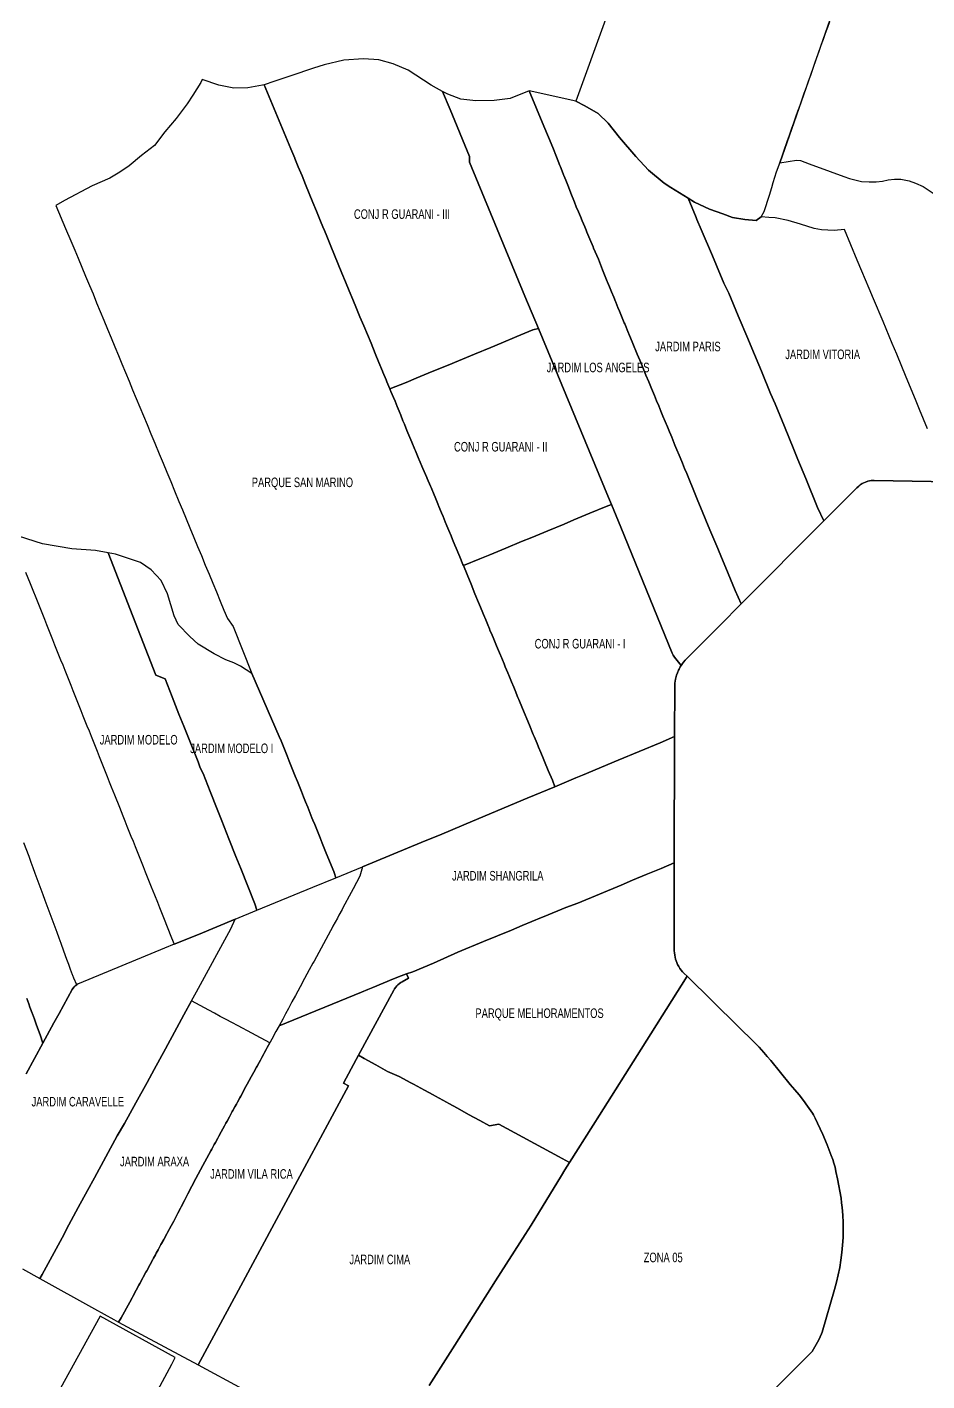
# Model space of a CAD drawing. Header units: millimetres. Extents: x 247112 to 276794, y 7363827 to 7397094.
# Drawn here: x 262929 to 263917, y 7370882 to 7372368 of the extents above; entities that cross this region are included whole.
import ezdxf
from ezdxf.enums import TextEntityAlignment as Align

# ---------------------------------------------------------------- set-up
doc = ezdxf.new("R2010")
doc.units = ezdxf.units.MM
doc.layers.add('BAIRRO', color=3, linetype='Continuous')
doc.styles.add('GEOMAIS', font='', dxfattribs={"width": 0.7, "height": 0.2})
doc.styles.get('GEOMAIS').set_extended_font_data('Arial')

msp = doc.modelspace()

# ---------------------------------------------------------------- linework, layer by layer
at = {"layer": 'BAIRRO'}
for points in [[(263941.06076, 7372750.2612), (263755.60962, 7372219.41499), (263755.60962, 7372219.41499), (263773.91089, 7372222.28399), (263778.14789, 7372221.72374), (263787.89517, 7372218.15684), (263810.94431, 7372209.7223), (263825.87868, 7372204.25725), (263832.21626, 7372201.9381), (263839.45237, 7372200.2135), (263845.38605, 7372198.96198), (263853.52942, 7372198.35531), (263861.4627, 7372198.43483), (263868.19166, 7372199.20234), (263874.47556, 7372200.46227), (263881.37867, 7372201.51595), (263888.38322, 7372201.35044), (263897.46178, 7372199.49428), (263904.71929, 7372197.11089), (263912.83381, 7372193.26287), (263924.00035, 7372186.08437)], [(263564.10546, 7372376.7172), (263531.31252, 7372286.93503), (263541.44922, 7372281.96606), (263555.95862, 7372273.41943), (263566.89036, 7372262.68645), (263579.61093, 7372246.98449), (263597.49923, 7372226.11481), (263611.41236, 7372211.40665), (263628.50562, 7372196.89725), (263635.89775, 7372192.29377), (263655.00274, 7372180.39605), (263661.69836, 7372176.22632), (263678.19535, 7372168.47473), (263693.10226, 7372163.10824), (263703.43773, 7372159.33182), (263717.12829, 7372157.18584), (263729.5386, 7372155.93988), (263735.1545, 7372159.8887), (263738.16866, 7372165.72271), (263744.09859, 7372183.72734), (263746.75861, 7372192.22635), (263748.32996, 7372197.78519), (263752.02037, 7372209.40045), (263754.75639, 7372216.92758), (263763.98775, 7372243.83964), (263766.05925, 7372249.67464), (263768.35342, 7372256.13684), (263770.80481, 7372263.0419), (263773.1607, 7372269.67795), (263775.38077, 7372275.93146), (263777.8008, 7372282.74817), (263780.04885, 7372289.08048), (263782.39076, 7372295.67715), (263784.73266, 7372302.27381), (263787.07457, 7372308.87047), (263789.41647, 7372315.46714), (263791.75837, 7372322.0638), (263794.0841, 7372328.61491), (263796.34375, 7372334.97988), (263798.73529, 7372341.71634), (263801.07719, 7372348.313), (263803.41909, 7372354.90966), (263805.761, 7372361.50633), (263808.1029, 7372368.10299), (263810.34331, 7372374.41377)], [(263917.78943, 7371927.08383), (263908.96395, 7371948.48039), (263904.44786, 7371959.42923), (263894.28126, 7371984.07722), (263883.88552, 7372009.28072), (263879.05171, 7372020.99985), (263868.96222, 7372044.96237), (263858.44381, 7372069.9436), (263853.64038, 7372081.35174), (263845.5893, 7372100.47308), (263840.5338, 7372112.47988), (263826.45133, 7372145.92575), (263815.25916, 7372144.92046), (263801.17301, 7372145.58595), (263793.18716, 7372147.24967), (263778.2137, 7372151.90808), (263764.79303, 7372155.79009), (263750.48506, 7372158.8957), (263743.30516, 7372159.36076), (263735.1545, 7372159.8887), (263729.5386, 7372155.93988), (263717.12829, 7372157.18584), (263703.43773, 7372159.33182), (263693.10226, 7372163.10824), (263678.19535, 7372168.47473), (263661.69836, 7372176.22632), (263655.00274, 7372180.39605), (263663.52606, 7372159.18629), (263664.43909, 7372157.07222), (263669.22618, 7372145.988), (263681.66043, 7372117.19726), (263686.0294, 7372106.67165), (263694.19042, 7372087.01035), (263699.5667, 7372076.15178), (263709.94923, 7372051.26184), (263720.25144, 7372026.56445), (263724.95942, 7372015.81707), (263735.27702, 7371990.70181), (263745.38879, 7371966.08758), (263750.41949, 7371954.81466), (263760.71724, 7371929.69539), (263771.01918, 7371904.56587), (263775.41641, 7371893.50624), (263783.99611, 7371872.57779), (263797.00553, 7371840.8439), (263803.93575, 7371826.20543), (263803.93575, 7371826.20543), (263840.05375, 7371862.48384), (263842.17445, 7371864.4019), (263843.69477, 7371865.55272), (263846.11649, 7371867.07309), (263847.81366, 7371867.94222), (263849.56735, 7371868.69076), (263852.2851, 7371869.57964), (263854.14219, 7371870.01207), (263856.02493, 7371870.3138), (263859.04264, 7371870.521), (263942.45686, 7371869.00953)], [(263942.45686, 7371869.00953), (263859.04264, 7371870.521), (263856.02493, 7371870.3138), (263854.14219, 7371870.01207), (263852.2851, 7371869.57964), (263849.56735, 7371868.69076), (263847.81366, 7371867.94222), (263846.11649, 7371867.07309), (263843.69477, 7371865.55272), (263842.17445, 7371864.4019), (263840.05375, 7371862.48384), (263803.93575, 7371826.20543), (263713.06765, 7371734.93377), (263690.01071, 7371711.77443), (263652.54711, 7371674.14445), (263651.53052, 7371673.07017), (263649.60933, 7371670.82144), (263648.70695, 7371669.64958), (263647.19817, 7371667.48659), (263646.24489, 7371665.96024), (263644.81707, 7371663.37006), (263644.16976, 7371662.04019), (263643.01202, 7371659.31855), (263642.05788, 7371656.57861), (263640.97283, 7371652.3651), (263640.31243, 7371648.06453), (263640.11149, 7371645.17018), (263639.92704, 7371589.22376), (263639.52979, 7371450.62206), (263639.51287, 7371444.71925), (263639.61015, 7371354.14999), (263639.74545, 7371351.77097), (263640.03618, 7371349.4059), (263640.4811, 7371347.06494), (263641.07832, 7371344.75813), (263642.30234, 7371341.26432), (263643.31302, 7371339.01209), (263644.4741, 7371336.83358), (263645.78024, 7371334.73883), (263647.22543, 7371332.73747), (263648.803, 7371330.83871), (263650.5057, 7371329.05131), (263653.5867, 7371326.02932), (263709.63132, 7371271.05809), (263727.45062, 7371253.57412), (263732.73462, 7371248.1027), (263737.87159, 7371242.49301), (263741.77391, 7371238.02415), (263745.58291, 7371233.4755), (263767.00204, 7371207.27949), (263772.00086, 7371201.58058), (263776.83105, 7371195.73806), (263781.48849, 7371189.75692), (263785.96921, 7371183.64227), (263791.36788, 7371175.69801), (263792.41404, 7371173.96402), (263794.34549, 7371170.40447), (263796.94183, 7371164.90794), (263802.8215, 7371152.29508), (263807.60419, 7371140.87885), (263812.06721, 7371129.33389), (263813.57697, 7371125.03756), (263814.93952, 7371120.6923), (263816.15328, 7371116.30315), (263817.21684, 7371111.8752), (263818.82675, 7371103.67722), (263822.76284, 7371082.60082), (263823.45174, 7371077.34692), (263824.02405, 7371072.07904), (263824.68298, 7371063.84588), (263825.05716, 7371055.59486), (263825.14614, 7371047.33585), (263824.94983, 7371039.07869), (263824.46844, 7371030.83323), (263823.70257, 7371022.60933), (263822.65312, 7371014.41678), (263821.32133, 7371006.26536), (263819.70882, 7370998.1648), (263817.81749, 7370990.12477), (263815.6496, 7370982.15486), (263802.00001, 7370935.352), (263801.37583, 7370933.58551), (263799.95435, 7370930.11911), (263798.30729, 7370926.75404), (263791.07123, 7370914.08888), (263782.99847, 7370905.88826), (263717.56452, 7370840.64929)], [(262927.17796, 7371769.76536), (262932.11286, 7371757.40258), (262941.14822, 7371734.7674), (262943.3726, 7371729.19494), (262945.59698, 7371723.62247), (262947.82136, 7371718.05001), (262950.04574, 7371712.47754), (262952.27012, 7371706.90507), (262954.4945, 7371701.33261), (262956.71888, 7371695.76014), (262958.94326, 7371690.18768), (262961.16764, 7371684.61521), (262963.39202, 7371679.04274), (262965.6164, 7371673.47028), (262967.84078, 7371667.89781), (262970.06516, 7371662.32535), (262972.28954, 7371656.75288), (262974.51392, 7371651.18042), (262976.73831, 7371645.60795), (262978.96269, 7371640.03548), (262981.18707, 7371634.46302), (262983.41145, 7371628.89055), (262985.63583, 7371623.31809), (262987.86021, 7371617.74562), (262990.08459, 7371612.17316), (262992.30897, 7371606.60069), (262994.53335, 7371601.02822), (262996.75773, 7371595.45576), (262998.98211, 7371589.88329), (263001.20649, 7371584.31083), (263003.43087, 7371578.73836), (263005.65525, 7371573.1659), (263007.87963, 7371567.59343), (263010.10401, 7371562.02096), (263012.32839, 7371556.4485), (263014.55277, 7371550.87603), (263016.77716, 7371545.30357), (263019.00154, 7371539.7311), (263021.22592, 7371534.15864), (263024.78492, 7371525.2427), (263030.21523, 7371511.63881), (263033.98368, 7371502.1982), (263036.20805, 7371496.62574), (263038.43243, 7371491.05329), (263040.6568, 7371485.48084), (263042.88118, 7371479.90839), (263045.10555, 7371474.33594), (263047.32992, 7371468.76349), (263049.5543, 7371463.19104), (263051.77867, 7371457.61859), (263054.00305, 7371452.04613), (263056.22742, 7371446.47368), (263058.4518, 7371440.90123), (263060.67617, 7371435.32878), (263062.90055, 7371429.75633), (263065.12492, 7371424.18388), (263068.53563, 7371415.63945), (263071.87219, 7371407.28078), (263074.09657, 7371401.70833), (263076.32094, 7371396.13588), (263078.54532, 7371390.56342), (263087.39906, 7371368.38325), (263090.37472, 7371361.17673), (263116.93391, 7371372.12264), (263116.93391, 7371372.12264), (263157.31468, 7371388.74826), (263181.00065, 7371398.50028), (263178.94241, 7371405.72251), (263171.27745, 7371424.93225), (263163.47117, 7371444.49616), (263158.20499, 7371457.72157), (263150.51273, 7371476.99974), (263142.6829, 7371496.62265), (263137.58595, 7371509.68158), (263129.89684, 7371529.13728), (263122.18717, 7371548.64503), (263118.73361, 7371555.13052), (263116.48857, 7371561.57227), (263108.95041, 7371580.64608), (263101.05159, 7371600.63249), (263095.54733, 7371614.01583), (263088.00489, 7371633.10029), (263080.26736, 7371652.67837), (263070.15357, 7371656.65346), (263044.91157, 7371721.4083), (263017.75128, 7371791.0842), (263003.71831, 7371793.53031), (262977.8693, 7371795.34782), (262945.75997, 7371801.00229), (262910.21727, 7371812.2263)], [(262928.51523, 7371301.55799), (262929.51845, 7371298.84103), (262930.59354, 7371295.92944), (262931.94315, 7371292.27438), (262932.67186, 7371290.30089), (262934.36785, 7371285.70773), (262934.75017, 7371284.67233), (262936.79255, 7371279.14109), (262939.21725, 7371272.57444), (262943.2203, 7371261.73327), (262946.03613, 7371252.62844), (262958.27837, 7371275.05328), (262963.91917, 7371285.38588), (262978.15557, 7371311.48924), (262979.06547, 7371312.84002), (262980.48084, 7371314.48601), (262981.68006, 7371315.588), (262983.43957, 7371316.85948), (262980.10347, 7371323.85254), (262979.02082, 7371326.79134), (262978.6576, 7371327.77729), (262976.58324, 7371333.40806), (262974.50888, 7371339.03884), (262972.43452, 7371344.66961), (262969.11589, 7371353.67789), (262966.01909, 7371362.08403), (262963.8067, 7371368.08949), (262961.62886, 7371374.00116), (262959.45102, 7371379.91282), (262957.27318, 7371385.82448), (262955.09534, 7371391.73614), (262952.9175, 7371397.6478), (262950.73966, 7371403.55946), (262948.56182, 7371409.47112), (262946.38399, 7371415.38278), (262939.81594, 7371433.2115), (262937.6381, 7371439.12316), (262935.46026, 7371445.03482), (262933.28242, 7371450.94648), (262930.86261, 7371457.51496), (262925.30386, 7371472.60397)], [(262923.60547, 7371004.86336), (262942.80542, 7370994.21719), (262945.38382, 7370998.5393), (262956.24083, 7371018.58834), (262967.19295, 7371038.81301), (262974.53599, 7371053.31882), (262984.76375, 7371072.05102), (262995.082, 7371090.94896), (263002.85799, 7371104.8327), (263015.2432, 7371127.69286), (263027.75717, 7371150.79066), (263035.9141, 7371164.50997), (263048.21471, 7371187.00594), (263060.48827, 7371209.45246), (263068.29474, 7371223.7841), (263080.75962, 7371246.58048), (263093.18982, 7371269.31343), (263100.92433, 7371283.71423), (263109.26949, 7371298.95324), (263114.80824, 7371309.06747), (263152.6115, 7371378.09951), (263157.31468, 7371388.74826), (263116.93391, 7371372.12264), (263090.37472, 7371361.17673), (263079.71844, 7371356.78492), (262985.85194, 7371318.09945), (262984.86229, 7371317.65219), (262983.43957, 7371316.85948), (262981.68006, 7371315.588), (262980.48084, 7371314.48601), (262979.06547, 7371312.84002), (262978.15557, 7371311.48924), (262963.91917, 7371285.38588), (262958.27837, 7371275.05328), (262946.03613, 7371252.62844), (262946.03613, 7371252.62844), (262946.03613, 7371252.62844), (262927.66358, 7371218.97436)], [(263717.56452, 7370840.64929), (263782.99847, 7370905.88826), (263791.07123, 7370914.08888), (263798.30729, 7370926.75404), (263799.95435, 7370930.11911), (263801.37583, 7370933.58551), (263802.00001, 7370935.352), (263815.6496, 7370982.15486), (263817.81749, 7370990.12477), (263819.70882, 7370998.1648), (263821.32133, 7371006.26536), (263822.65312, 7371014.41678), (263823.70257, 7371022.60933), (263824.46844, 7371030.83323), (263824.94983, 7371039.07869), (263825.14614, 7371047.33585), (263825.05716, 7371055.59486), (263824.68298, 7371063.84588), (263824.02405, 7371072.07904), (263823.45174, 7371077.34692), (263822.76284, 7371082.60082), (263818.82675, 7371103.67722), (263817.21684, 7371111.8752), (263816.15328, 7371116.30315), (263814.93952, 7371120.6923), (263813.57697, 7371125.03756), (263812.06721, 7371129.33389), (263807.60419, 7371140.87885), (263802.8215, 7371152.29508), (263796.94183, 7371164.90794), (263794.34549, 7371170.40447), (263792.41404, 7371173.96402), (263791.36788, 7371175.69801), (263785.96921, 7371183.64227), (263781.48849, 7371189.75692), (263776.83105, 7371195.73806), (263772.00086, 7371201.58058), (263767.00204, 7371207.27949), (263745.58291, 7371233.4755), (263741.77391, 7371238.02415), (263737.87159, 7371242.49301), (263732.73462, 7371248.1027), (263727.45062, 7371253.57412), (263709.63132, 7371271.05809), (263653.5867, 7371326.02932), (263603.17051, 7371246.096), (263557.46373, 7371173.62931), (263550.60585, 7371162.75635), (263524.56907, 7371121.47585), (263524.56907, 7371121.47585), (263519.50939, 7371113.45388), (263515.85371, 7371107.50258), (263482.25681, 7371052.80826), (263475.80286, 7371042.41711), (263443.25952, 7370991.6613), (263398.69503, 7370921.00754), (263370.36634, 7370876.89094)], [(262927.66358, 7371218.97436), (262946.03613, 7371252.62844), (262946.03613, 7371252.62844), (262943.2203, 7371261.73327), (262939.21725, 7371272.57444), (262936.79255, 7371279.14109), (262934.75017, 7371284.67233), (262934.36785, 7371285.70773), (262932.67186, 7371290.30089), (262931.94315, 7371292.27438), (262930.59354, 7371295.92944), (262929.51845, 7371298.84103), (262928.51523, 7371301.55799)], [(263370.36634, 7370876.89094), (263398.69503, 7370921.00754), (263443.25952, 7370991.6613), (263443.25952, 7370991.6613), (263475.80286, 7371042.41711), (263482.25681, 7371052.80826), (263515.85371, 7371107.50258), (263519.50939, 7371113.45388), (263524.56907, 7371121.47585), (263512.51139, 7371128.03641), (263446.93089, 7371163.7186), (263436.69118, 7371161.99865), (263425.87951, 7371167.8868), (263413.75935, 7371174.48756), (263401.63919, 7371181.08832), (263392.02676, 7371186.32335), (263389.51902, 7371187.68909), (263377.39886, 7371194.28985), (263374.64719, 7371195.78844), (263365.2787, 7371200.89062), (263361.30982, 7371203.05211), (263353.06692, 7371207.54127), (263350.13326, 7371209.13898), (263337.25802, 7371216.15096), (263324.76476, 7371221.48794), (263311.76169, 7371228.76933), (263298.92632, 7371235.95681), (263292.92049, 7371239.31992), (263290.32865, 7371234.53059), (263276.43641, 7371208.85976), (263281.79085, 7371205.96925), (263205.32576, 7371063.91069), (263160.99015, 7370981.543), (263116.7127, 7370899.28334), (263165.33925, 7370873.10574)]]:
    msp.add_lwpolyline(points, dxfattribs=at)
for points in [[(263490.39638, 7372037.43257), (263475.63051, 7372072.96735), (263414.66696, 7372219.85136), (263414.84677, 7372226.19837), (263393.49424, 7372277.9849), (263385.18729, 7372297.74652), (263378.52033, 7372301.44233), (263372.61685, 7372304.71492), (263347.17571, 7372321.21191), (263330.67872, 7372328.16847), (263315.17552, 7372332.3424), (263298.28102, 7372333.53496), (263276.6163, 7372331.94489), (263254.95158, 7372326.97591), (263243.2248, 7372323.19949), (263218.37994, 7372314.65286), (263199.89536, 7372308.69009), (263189.14382, 7372305.08275), (263218.48412, 7372234.77777), (263222.74217, 7372224.40993), (263222.91241, 7372223.99542), (263226.64834, 7372214.89888), (263230.73596, 7372204.94601), (263234.69435, 7372195.30782), (263238.68332, 7372185.59516), (263242.72507, 7372175.75399), (263246.67958, 7372166.12525), (263250.39958, 7372157.06748), (263254.44271, 7372147.22297), (263254.67566, 7372146.65576), (263258.61154, 7372137.07237), (263262.43632, 7372127.75949), (263266.44639, 7372117.99546), (263270.5943, 7372107.8958), (263274.53856, 7372098.29202), (263278.53031, 7372088.57257), (263282.63173, 7372078.58611), (263286.49592, 7372069.17729), (263290.47597, 7372059.48635), (263294.30544, 7372050.16204), (263298.46506, 7372040.41714), (263302.53578, 7372030.70073), (263306.50926, 7372021.2164), (263311.18718, 7372010.05063), (263315.20802, 7372000.00955), (263319.16443, 7371990.51298), (263319.63631, 7371989.38031), (263323.1989, 7371980.82904), (263324.06251, 7371978.75611), (263327.19987, 7371971.2255), (263345.14344, 7371978.2285), (263356.04896, 7371982.66625), (263373.79275, 7371989.98629), (263391.39106, 7371997.24632), (263402.73044, 7372001.89283), (263420.08229, 7372009.11221), (263437.97083, 7372016.55489), (263449.36818, 7372021.20342), (263466.74926, 7372028.54159), (263484.22105, 7372035.91805), (263490.39638, 7372037.43257)], [(262960.38161, 7372172.29352), (262970.94348, 7372147.03556), (262976.90463, 7372133.79952), (262981.18236, 7372123.47435), (262984.78264, 7372114.78436), (262988.98199, 7372104.64839), (262992.98052, 7372094.99711), (262997.32452, 7372084.512), (263001.14774, 7372075.28387), (263005.12815, 7372065.67636), (263009.0767, 7372056.14573), (263012.98918, 7372046.70216), (263017.10456, 7372036.76888), (263021.10109, 7372027.12244), (263025.14121, 7372017.37079), (263029.07618, 7372007.87295), (263032.91491, 7371998.60739), (263036.8358, 7371989.14352), (263040.86713, 7371979.41311), (263044.68345, 7371970.20164), (263048.70428, 7371960.49655), (263052.63624, 7371951.00596), (263056.54144, 7371941.57999), (263060.52597, 7371931.96251), (263064.74857, 7371921.77041), (263068.95878, 7371911.60823), (263073.84178, 7371899.82212), (263078.05199, 7371889.65993), (263082.16886, 7371879.72301), (263086.46916, 7371869.34338), (263090.63256, 7371859.29418), (263095.48354, 7371847.58536), (263099.31119, 7371838.34653), (263103.4501, 7371828.35644), (263107.51436, 7371818.54654), (263111.8591, 7371808.05962), (263116.05071, 7371797.94233), (263120.18416, 7371787.9654), (263124.47545, 7371777.60752), (263128.67295, 7371767.476), (263132.70097, 7371757.75355), (263136.69462, 7371748.11408), (263140.87003, 7371738.03588), (263144.98003, 7371728.11557), (263148.82511, 7371718.83468), (263155.02576, 7371710.01795), (263175.67582, 7371658.4172), (263205.65031, 7371589.48309), (263207.69023, 7371584.66252), (263209.93087, 7371579.09655), (263212.17151, 7371573.53058), (263214.41215, 7371567.96462), (263216.65279, 7371562.39865), (263218.89343, 7371556.83268), (263221.13407, 7371551.26672), (263223.37471, 7371545.70075), (263225.61535, 7371540.13479), (263227.85599, 7371534.56882), (263230.09663, 7371529.00285), (263232.41195, 7371523.25136), (263234.72728, 7371517.49986), (263237.04261, 7371511.74836), (263239.35793, 7371505.99686), (263241.67325, 7371500.24539), (263243.76366, 7371495.05262), (263243.91389, 7371494.67943), (263246.15453, 7371489.11346), (263248.39517, 7371483.5475), (263250.63581, 7371477.98153), (263252.87643, 7371472.4156), (263255.11706, 7371466.84966), (263257.35769, 7371461.28373), (263265.51012, 7371441.03227), (263265.87117, 7371440.13539), (263267.92153, 7371434.27479), (263297.28577, 7371446.35005), (263361.70398, 7371472.84031), (263384.25744, 7371482.27465), (263418.04792, 7371496.40954), (263478.1546, 7371521.55275), (263508.42793, 7371534.21639), (263505.77039, 7371541.26843), (263501.2557, 7371552.09794), (263497.09974, 7371562.06695), (263495.58938, 7371565.6899), (263493.07178, 7371571.72893), (263490.58712, 7371577.68896), (263488.98123, 7371581.54105), (263485.65286, 7371589.5249), (263484.77776, 7371591.62403), (263480.54308, 7371601.78188), (263472.88483, 7371620.16981), (263468.84936, 7371629.894), (263467.86515, 7371632.26562), (263464.73993, 7371639.79641), (263463.22985, 7371643.4352), (263460.74169, 7371649.43087), (263458.50913, 7371654.81061), (263456.67503, 7371659.23022), (263453.86702, 7371665.9966), (263452.6027, 7371669.04321), (263448.94988, 7371677.84532), (263448.55271, 7371678.80237), (263444.32922, 7371688.97962), (263440.53759, 7371698.11624), (263439.53537, 7371700.53126), (263437.18642, 7371706.19148), (263436.5524, 7371707.71926), (263434.83648, 7371711.85407), (263432.51756, 7371717.44192), (263430.12837, 7371723.19908), (263428.58571, 7371726.91641), (263425.60543, 7371734.09791), (263424.61092, 7371736.49437), (263420.65256, 7371746.03273), (263416.40306, 7371756.57033), (263411.99596, 7371767.33467), (263408.0446, 7371776.98588), (263407.5118, 7371778.28725), (263404.05528, 7371786.72981), (263403.07229, 7371789.13076), (263400.15436, 7371796.07327), (263398.69067, 7371799.55578), (263396.14308, 7371805.61715), (263394.42757, 7371809.69881), (263391.91875, 7371815.66793), (263389.82548, 7371820.64838), (263388.01699, 7371825.09885), (263385.66964, 7371830.87541), (263384.02347, 7371834.92646), (263381.16662, 7371841.95683), (263379.95779, 7371844.93163), (263377.03804, 7371852.11678), (263375.9884, 7371854.56405), (263372.51975, 7371862.65128), (263371.83305, 7371864.25233), (263368.18252, 7371872.76362), (263367.75164, 7371873.76821), (263363.58452, 7371883.48393), (263359.55026, 7371893.03265), (263359.19227, 7371893.87998), (263355.35276, 7371902.96773), (263354.68286, 7371904.55333), (263351.26686, 7371912.63867), (263350.27235, 7371914.99258), (263347.11778, 7371922.71973), (263345.96157, 7371925.55186), (263343.22973, 7371932.24352), (263341.63218, 7371936.15674), (263339.19213, 7371942.13366), (263337.35953, 7371946.62261), (263335.23937, 7371951.81596), (263332.95628, 7371957.4084), (263331.26716, 7371961.4628), (263328.40815, 7371968.32527), (263327.19987, 7371971.2255), (263324.06251, 7371978.75611), (263323.1989, 7371980.82904), (263319.63631, 7371989.38031), (263319.16443, 7371990.51298), (263315.20802, 7372000.00955), (263311.18718, 7372010.05063), (263306.50926, 7372021.2164), (263302.53578, 7372030.70073), (263298.46506, 7372040.41714), (263294.30544, 7372050.16204), (263290.47597, 7372059.48635), (263286.49592, 7372069.17729), (263282.63173, 7372078.58611), (263278.53031, 7372088.57257), (263274.53856, 7372098.29202), (263270.5943, 7372107.8958), (263266.44639, 7372117.99546), (263262.43632, 7372127.75949), (263258.61154, 7372137.07237), (263254.67566, 7372146.65576), (263254.44271, 7372147.22297), (263250.39958, 7372157.06748), (263246.67958, 7372166.12525), (263242.72507, 7372175.75399), (263238.68332, 7372185.59516), (263234.69435, 7372195.30782), (263230.73596, 7372204.94601), (263226.64834, 7372214.89888), (263222.91241, 7372223.99542), (263222.74217, 7372224.40993), (263218.48412, 7372234.77777), (263189.14382, 7372305.08275), (263187.2381, 7372304.44335), (263171.18712, 7372301.6425), (263155.68392, 7372301.44374), (263139.18693, 7372304.42513), (263120.90111, 7372310.78541), (263119.5098, 7372307.60527), (263110.76441, 7372293.49339), (263104.40413, 7372283.95296), (263092.65293, 7372267.90114), (263080.06728, 7372253.2028), (263068.7452, 7372238.25799), (263054.26679, 7372227.38233), (263040.94994, 7372215.85432), (263030.61448, 7372208.89776), (263019.68274, 7372202.33871), (263000.40313, 7372194.1896), (262969.99301, 7372177.89137), (262960.38161, 7372172.29352)], [(263385.18729, 7372297.74652), (263393.49424, 7372277.9849), (263414.84677, 7372226.19837), (263414.66696, 7372219.85136), (263475.63051, 7372072.96735), (263490.39638, 7372037.43257), (263567.47429, 7371851.94077), (263570.59404, 7371844.29493), (263580.82697, 7371819.21617), (263637.24499, 7371680.97597), (263638.36692, 7371678.75805), (263639.70868, 7371676.66577), (263647.19817, 7371667.48659), (263648.70695, 7371669.64958), (263649.60933, 7371670.82144), (263651.53052, 7371673.07017), (263652.54711, 7371674.14445), (263690.01071, 7371711.77443), (263713.06765, 7371734.93377), (263706.43799, 7371749.82698), (263696.07682, 7371774.66686), (263691.45718, 7371785.742), (263687.261, 7371795.80193), (263682.94933, 7371806.13873), (263678.63766, 7371816.47554), (263674.32599, 7371826.81234), (263670.12309, 7371836.88838), (263665.50344, 7371847.96353), (263661.11031, 7371859.23691), (263655.53679, 7371872.68905), (263653.26945, 7371878.16147), (263650.92507, 7371883.81982), (263648.53053, 7371889.59924), (263646.06445, 7371895.55131), (263641.43694, 7371906.72019), (263640.38384, 7371909.26192), (263636.77731, 7371917.96659), (263635.70562, 7371920.5532), (263634.3595, 7371923.80217), (263632.01677, 7371929.45655), (263627.14228, 7371941.22152), (263624.89241, 7371946.65177), (263622.46769, 7371952.50401), (263620.16657, 7371958.05795), (263617.77597, 7371963.82785), (263614.63588, 7371971.40672), (263611.50623, 7371978.96038), (263608.52685, 7371986.15137), (263603.57464, 7371998.10394), (263603.09693, 7371999.25693), (263598.92581, 7372009.32426), (263594.18271, 7372020.77211), (263589.78654, 7372031.38263), (263589.45154, 7372032.19119), (263585.1442, 7372042.5873), (263584.70688, 7372043.6428), (263580.10491, 7372054.75003), (263579.42767, 7372056.38462), (263577.71437, 7372060.51981), (263575.39171, 7372066.12573), (263575.03993, 7372066.97478), (263573.04583, 7372071.7877), (263570.62701, 7372077.62573), (263568.34728, 7372083.12804), (263566.15066, 7372088.42975), (263565.95673, 7372088.89783), (263560.58707, 7372101.85793), (263556.2878, 7372113.32705), (263551.04837, 7372125.73002), (263550.47167, 7372127.09522), (263546.90989, 7372135.52678), (263545.86418, 7372138.00223), (263543.64457, 7372143.25658), (263542.69711, 7372145.49943), (263541.27018, 7372148.87731), (263538.46781, 7372155.5884), (263536.53247, 7372160.22635), (263534.28711, 7372165.60725), (263531.98613, 7372171.12142), (263529.86732, 7372176.19904), (263525.96989, 7372186.07968), (263523.27776, 7372192.95304), (263521.91113, 7372196.4422), (263520.38074, 7372200.34949), (263518.3528, 7372205.52706), (263518.08542, 7372206.18661), (263517.65926, 7372207.23779), (263514.5399, 7372214.93223), (263513.96778, 7372216.34346), (263510.06518, 7372225.96986), (263506.05512, 7372235.98655), (263501.51233, 7372247.33393), (263496.23631, 7372259.66092), (263480.33065, 7372298.23711), (263459.47449, 7372290.00676), (263441.78494, 7372287.82041), (263421.51154, 7372287.22413), (263405.21331, 7372289.21172), (263390.90267, 7372294.57821), (263385.18729, 7372297.74652)], [(263713.06765, 7371734.93377), (263803.93575, 7371826.20543), (263797.00553, 7371840.8439), (263783.99611, 7371872.57779), (263775.41641, 7371893.50624), (263771.01918, 7371904.56587), (263760.71724, 7371929.69539), (263750.41949, 7371954.81466), (263745.38879, 7371966.08758), (263735.27702, 7371990.70181), (263724.95942, 7372015.81707), (263720.25144, 7372026.56445), (263709.94923, 7372051.26184), (263699.5667, 7372076.15178), (263694.19042, 7372087.01035), (263686.0294, 7372106.67165), (263681.66043, 7372117.19726), (263669.22618, 7372145.988), (263664.43909, 7372157.07222), (263663.52606, 7372159.18629), (263655.00274, 7372180.39605), (263635.89775, 7372192.29377), (263628.50562, 7372196.89725), (263611.41236, 7372211.40665), (263597.49923, 7372226.11481), (263579.61093, 7372246.98449), (263566.89036, 7372262.68645), (263555.95862, 7372273.41943), (263541.44922, 7372281.96606), (263531.31252, 7372286.93503), (263480.33065, 7372298.23711), (263496.23631, 7372259.66092), (263501.51233, 7372247.33393), (263506.05512, 7372235.98655), (263510.06518, 7372225.96986), (263513.96778, 7372216.34346), (263514.5399, 7372214.93223), (263517.65926, 7372207.23779), (263518.08542, 7372206.18661), (263518.3528, 7372205.52706), (263520.38074, 7372200.34949), (263521.91113, 7372196.4422), (263523.27776, 7372192.95304), (263525.96989, 7372186.07968), (263529.86732, 7372176.19904), (263531.98613, 7372171.12142), (263534.28711, 7372165.60725), (263536.53247, 7372160.22635), (263538.46781, 7372155.5884), (263541.27018, 7372148.87731), (263542.69711, 7372145.49943), (263543.64457, 7372143.25658), (263545.86418, 7372138.00223), (263546.90989, 7372135.52678), (263550.47167, 7372127.09522), (263551.04837, 7372125.73002), (263556.2878, 7372113.32705), (263560.58707, 7372101.85793), (263565.95673, 7372088.89783), (263566.15066, 7372088.42975), (263568.34728, 7372083.12804), (263570.62701, 7372077.62573), (263573.04583, 7372071.7877), (263575.03993, 7372066.97478), (263575.39171, 7372066.12573), (263577.71437, 7372060.51981), (263579.42767, 7372056.38462), (263580.10491, 7372054.75003), (263584.70688, 7372043.6428), (263585.1442, 7372042.5873), (263589.45154, 7372032.19119), (263589.78654, 7372031.38263), (263594.18271, 7372020.77211), (263598.92581, 7372009.32426), (263603.09693, 7371999.25693), (263603.57464, 7371998.10394), (263608.52685, 7371986.15137), (263611.50623, 7371978.96038), (263614.63588, 7371971.40672), (263617.77597, 7371963.82785), (263620.16657, 7371958.05795), (263622.46769, 7371952.50401), (263624.89241, 7371946.65177), (263627.14228, 7371941.22152), (263632.01677, 7371929.45655), (263634.3595, 7371923.80217), (263635.70562, 7371920.5532), (263636.77731, 7371917.96659), (263640.38384, 7371909.26192), (263641.43694, 7371906.72019), (263646.06445, 7371895.55131), (263648.53053, 7371889.59924), (263650.92507, 7371883.81982), (263653.26945, 7371878.16147), (263655.53679, 7371872.68905), (263661.11031, 7371859.23691), (263665.50344, 7371847.96353), (263670.12309, 7371836.88838), (263674.32599, 7371826.81234), (263678.63766, 7371816.47554), (263682.94933, 7371806.13873), (263687.261, 7371795.80193), (263691.45718, 7371785.742), (263696.07682, 7371774.66686), (263706.43799, 7371749.82698), (263713.06765, 7371734.93377)], [(263408.0446, 7371776.98588), (263426.00009, 7371784.34041), (263437.0659, 7371788.88018), (263454.43405, 7371796.10167), (263471.86739, 7371803.35027), (263483.268, 7371807.99135), (263500.80608, 7371815.26151), (263518.50332, 7371822.59765), (263529.15383, 7371827.20518), (263546.90576, 7371834.55232), (263564.66213, 7371841.9013), (263570.59404, 7371844.29493), (263567.47429, 7371851.94077), (263490.39638, 7372037.43257), (263484.22105, 7372035.91805), (263466.74926, 7372028.54159), (263449.36818, 7372021.20342), (263437.97083, 7372016.55489), (263420.08229, 7372009.11221), (263402.73044, 7372001.89283), (263391.39106, 7371997.24632), (263373.79275, 7371989.98629), (263356.04896, 7371982.66625), (263345.14344, 7371978.2285), (263327.19987, 7371971.2255), (263328.40815, 7371968.32527), (263331.26716, 7371961.4628), (263332.95628, 7371957.4084), (263335.23937, 7371951.81596), (263337.35953, 7371946.62261), (263339.19213, 7371942.13366), (263341.63218, 7371936.15674), (263343.22973, 7371932.24352), (263345.96157, 7371925.55186), (263347.11778, 7371922.71973), (263350.27235, 7371914.99258), (263351.26686, 7371912.63867), (263354.68286, 7371904.55333), (263355.35276, 7371902.96773), (263359.19227, 7371893.87998), (263359.55026, 7371893.03265), (263363.58452, 7371883.48393), (263367.75164, 7371873.76821), (263368.18252, 7371872.76362), (263371.83305, 7371864.25233), (263372.51975, 7371862.65128), (263375.9884, 7371854.56405), (263377.03804, 7371852.11678), (263379.95779, 7371844.93163), (263381.16662, 7371841.95683), (263384.02347, 7371834.92646), (263385.66964, 7371830.87541), (263388.01699, 7371825.09885), (263389.82548, 7371820.64838), (263391.91875, 7371815.66793), (263394.42757, 7371809.69881), (263396.14308, 7371805.61715), (263398.69067, 7371799.55578), (263400.15436, 7371796.07327), (263403.07229, 7371789.13076), (263404.05528, 7371786.72981), (263407.5118, 7371778.28725), (263408.0446, 7371776.98588)], [(263639.92704, 7371589.22376), (263640.11149, 7371645.17018), (263640.31243, 7371648.06453), (263640.97283, 7371652.3651), (263642.05788, 7371656.57861), (263643.01202, 7371659.31855), (263644.16976, 7371662.04019), (263644.81707, 7371663.37006), (263646.24489, 7371665.96024), (263647.19817, 7371667.48659), (263639.70868, 7371676.66577), (263638.36692, 7371678.75805), (263637.24499, 7371680.97597), (263580.82697, 7371819.21617), (263570.59404, 7371844.29493), (263564.66213, 7371841.9013), (263546.90576, 7371834.55232), (263529.15383, 7371827.20518), (263518.50332, 7371822.59765), (263500.80608, 7371815.26151), (263483.268, 7371807.99135), (263471.86739, 7371803.35027), (263454.43405, 7371796.10167), (263437.0659, 7371788.88018), (263426.00009, 7371784.34041), (263408.0446, 7371776.98588), (263411.99596, 7371767.33467), (263416.40306, 7371756.57033), (263420.65256, 7371746.03273), (263424.61092, 7371736.49437), (263425.60543, 7371734.09791), (263428.58571, 7371726.91641), (263430.12837, 7371723.19908), (263432.51756, 7371717.44192), (263434.83648, 7371711.85407), (263436.5524, 7371707.71926), (263437.18642, 7371706.19148), (263439.53537, 7371700.53126), (263440.53759, 7371698.11624), (263444.32922, 7371688.97962), (263448.55271, 7371678.80237), (263448.94988, 7371677.84532), (263452.6027, 7371669.04321), (263453.86702, 7371665.9966), (263456.67503, 7371659.23022), (263458.50913, 7371654.81061), (263460.74169, 7371649.43087), (263463.22985, 7371643.4352), (263464.73993, 7371639.79641), (263467.86515, 7371632.26562), (263468.84936, 7371629.894), (263472.88483, 7371620.16981), (263480.54308, 7371601.78188), (263484.77776, 7371591.62403), (263485.65286, 7371589.5249), (263488.98123, 7371581.54105), (263490.58712, 7371577.68896), (263493.07178, 7371571.72893), (263495.58938, 7371565.6899), (263497.09974, 7371562.06695), (263501.2557, 7371552.09794), (263505.77039, 7371541.26843), (263508.42793, 7371534.21639), (263531.56861, 7371543.89636), (263538.61722, 7371546.84486), (263578.0121, 7371563.32413), (263623.96064, 7371582.54486), (263639.92704, 7371589.22376)], [(263163.27541, 7371666.64798), (263155.9246, 7371670.18203), (263147.16017, 7371673.71608), (263134.29624, 7371680.07736), (263116.76738, 7371690.67949), (263107.4375, 7371699.30256), (263094.57357, 7371712.30785), (263090.33272, 7371721.77909), (263082.88093, 7371746.07313), (263076.01478, 7371760.81515), (263064.90779, 7371772.52798), (263053.19495, 7371780.6058), (263025.73037, 7371789.69335), (263017.75128, 7371791.0842), (263044.91157, 7371721.4083), (263070.15357, 7371656.65346), (263080.26736, 7371652.67837), (263088.00489, 7371633.10029), (263095.54733, 7371614.01583), (263101.05159, 7371600.63249), (263108.95041, 7371580.64608), (263116.48857, 7371561.57227), (263118.73361, 7371555.13052), (263122.18717, 7371548.64503), (263129.89684, 7371529.13728), (263137.58595, 7371509.68158), (263142.6829, 7371496.62265), (263150.51273, 7371476.99974), (263158.20499, 7371457.72157), (263163.47117, 7371444.49616), (263171.27745, 7371424.93225), (263178.94241, 7371405.72251), (263181.00065, 7371398.50028), (263242.50942, 7371423.82474), (263267.92153, 7371434.27479), (263265.87117, 7371440.13539), (263265.51012, 7371441.03227), (263257.35769, 7371461.28373), (263255.11706, 7371466.84966), (263252.87643, 7371472.4156), (263250.63581, 7371477.98153), (263248.39517, 7371483.5475), (263246.15453, 7371489.11346), (263243.91389, 7371494.67943), (263243.76366, 7371495.05262), (263241.67325, 7371500.24539), (263239.35793, 7371505.99686), (263237.04261, 7371511.74836), (263234.72728, 7371517.49986), (263232.41195, 7371523.25136), (263230.09663, 7371529.00285), (263227.85599, 7371534.56882), (263225.61535, 7371540.13479), (263223.37471, 7371545.70075), (263221.13407, 7371551.26672), (263218.89343, 7371556.83268), (263216.65279, 7371562.39865), (263214.41215, 7371567.96462), (263212.17151, 7371573.53058), (263209.93087, 7371579.09655), (263207.69023, 7371584.66252), (263205.65031, 7371589.48309), (263175.67582, 7371658.4172), (263163.27541, 7371666.64798)], [(263508.42793, 7371534.21639), (263478.1546, 7371521.55275), (263418.04792, 7371496.40954), (263384.25744, 7371482.27465), (263361.70398, 7371472.84031), (263297.28577, 7371446.35005), (263294.33004, 7371435.95973), (263286.89042, 7371422.20186), (263280.32706, 7371410.06442), (263279.89754, 7371409.27013), (263275.55036, 7371401.231), (263274.65123, 7371399.56827), (263271.25304, 7371393.2841), (263269.51835, 7371390.07619), (263264.71456, 7371381.19269), (263264.46839, 7371380.73745), (263259.2678, 7371371.12016), (263254.21127, 7371361.76927), (263249.09399, 7371352.30603), (263243.91298, 7371342.72493), (263242.71073, 7371340.50164), (263238.68401, 7371333.05515), (263233.5468, 7371323.55506), (263228.61697, 7371314.43846), (263223.4799, 7371304.93864), (263219.67467, 7371297.90173), (263219.31528, 7371297.23713), (263215.7743, 7371290.6889), (263212.66338, 7371284.91363), (263209.53372, 7371279.14837), (263205.46212, 7371271.61888), (263296.18628, 7371308.75423), (263302.94567, 7371311.44848), (263308.52104, 7371313.67079), (263331.37606, 7371323.18988), (263339.67553, 7371326.6466), (263345.33435, 7371328.95035), (263352.31133, 7371331.09509), (263375.31063, 7371340.58068), (263401.74357, 7371352.40576), (263430.19948, 7371364.14181), (263460.77893, 7371376.75367), (263472.62263, 7371381.92319), (263493.88006, 7371390.69038), (263496.59172, 7371391.80874), (263520.62882, 7371401.72235), (263533.67819, 7371406.52868), (263557.32807, 7371416.30941), (263581.32903, 7371426.23534), (263593.80393, 7371431.60266), (263608.8726, 7371437.77775), (263625.08789, 7371444.42273), (263639.52979, 7371450.62206), (263639.92704, 7371589.22376), (263623.96064, 7371582.54486), (263578.0121, 7371563.32413), (263538.61722, 7371546.84486), (263531.56861, 7371543.89636), (263508.42793, 7371534.21639)], [(263653.5867, 7371326.02932), (263650.5057, 7371329.05131), (263648.803, 7371330.83871), (263647.22543, 7371332.73747), (263645.78024, 7371334.73883), (263644.4741, 7371336.83358), (263643.31302, 7371339.01209), (263642.30234, 7371341.26432), (263641.07832, 7371344.75813), (263640.4811, 7371347.06494), (263640.03618, 7371349.4059), (263639.74545, 7371351.77097), (263639.61015, 7371354.14999), (263639.51287, 7371444.71925), (263639.52979, 7371450.62206), (263625.08789, 7371444.42273), (263608.8726, 7371437.77775), (263593.80393, 7371431.60266), (263581.32903, 7371426.23534), (263557.32807, 7371416.30941), (263533.67819, 7371406.52868), (263520.62882, 7371401.72235), (263496.59172, 7371391.80874), (263493.88006, 7371390.69038), (263472.62263, 7371381.92319), (263460.77893, 7371376.75367), (263430.19948, 7371364.14181), (263401.74357, 7371352.40576), (263375.31063, 7371340.58068), (263352.31133, 7371331.09509), (263345.33435, 7371328.95035), (263347.63116, 7371323.89934), (263340.5745, 7371320.10347), (263339.19547, 7371319.22779), (263337.87899, 7371318.26061), (263336.03475, 7371316.64811), (263334.9005, 7371315.47252), (263333.84857, 7371314.22272), (263332.43555, 7371312.22154), (263331.60977, 7371310.81206), (263292.92049, 7371239.31992), (263298.92632, 7371235.95681), (263311.76169, 7371228.76933), (263324.76476, 7371221.48794), (263337.25802, 7371216.15096), (263350.13326, 7371209.13898), (263353.06692, 7371207.54127), (263361.30982, 7371203.05211), (263365.2787, 7371200.89062), (263374.64719, 7371195.78844), (263377.39886, 7371194.28985), (263389.51902, 7371187.68909), (263392.02676, 7371186.32335), (263401.63919, 7371181.08832), (263413.75935, 7371174.48756), (263425.87951, 7371167.8868), (263436.69118, 7371161.99865), (263446.93089, 7371163.7186), (263512.51139, 7371128.03641), (263524.56907, 7371121.47585), (263550.60585, 7371162.75635), (263557.46373, 7371173.62931), (263603.17051, 7371246.096), (263653.5867, 7371326.02932)], [(263331.60977, 7371310.81206), (263332.43555, 7371312.22154), (263333.84857, 7371314.22272), (263334.9005, 7371315.47252), (263336.03475, 7371316.64811), (263337.87899, 7371318.26061), (263339.19547, 7371319.22779), (263340.5745, 7371320.10347), (263347.63116, 7371323.89934), (263345.33435, 7371328.95035), (263339.67553, 7371326.6466), (263331.37606, 7371323.18988), (263308.52104, 7371313.67079), (263302.94567, 7371311.44848), (263296.18628, 7371308.75423), (263205.46212, 7371271.61888), (263202.11827, 7371265.43519), (263197.65663, 7371257.18442), (263195.74074, 7371253.64142), (263195.36444, 7371252.94553), (263192.50707, 7371247.71879), (263191.42093, 7371245.732), (263189.55692, 7371242.32234), (263188.48106, 7371240.35437), (263186.60678, 7371236.92591), (263184.97641, 7371233.94363), (263183.65663, 7371231.52946), (263181.37863, 7371227.36251), (263180.70648, 7371226.13301), (263177.84549, 7371220.89966), (263174.89534, 7371215.50321), (263170.58526, 7371207.61915), (263169.16742, 7371205.02562), (263166.98747, 7371201.03803), (263166.30707, 7371199.79342), (263163.38979, 7371194.4571), (263162.46948, 7371192.77367), (263159.86737, 7371188.01386), (263158.63188, 7371185.75388), (263156.89329, 7371182.57362), (263154.7943, 7371178.73412), (263154.13183, 7371177.52234), (263151.2902, 7371172.32438), (263150.9567, 7371171.71435), (263148.38813, 7371167.01589), (263147.1191, 7371164.69457), (263145.49334, 7371161.7207), (263141.98718, 7371155.30719), (263139.45575, 7371150.67666), (263138.23965, 7371148.45217), (263135.58893, 7371143.60343), (263134.40201, 7371141.43231), (263131.61886, 7371136.34134), (263130.56437, 7371134.41244), (263121.7189, 7371118.23221), (263113.967, 7371104.00315), (263105.37955, 7371087.37345), (263104.47833, 7371085.62822), (263101.60452, 7371080.06306), (263097.93354, 7371072.95416), (263097.13636, 7371071.41042), (263094.26255, 7371065.84526), (263090.59157, 7371058.73636), (263089.76218, 7371057.20982), (263086.86777, 7371051.88243), (263083.04848, 7371044.85277), (263082.12362, 7371043.15049), (263079.2292, 7371037.8231), (263078.78175, 7371036.99953), (263076.36474, 7371032.55085), (263075.79794, 7371031.5076), (263073.50028, 7371027.2786), (263072.72666, 7371025.8547), (263070.63582, 7371022.00635), (263069.74285, 7371020.36278), (263067.77136, 7371016.73411), (263066.85452, 7371015.04659), (263063.95208, 7371009.70444), (263060.13279, 7371002.67477), (263059.27346, 7371001.0931), (263056.31351, 7370995.64511), (263055.45417, 7370994.06343), (263052.49423, 7370988.61544), (263051.63489, 7370987.03377), (263048.57947, 7370981.41004), (263044.76018, 7370974.38037), (263043.99633, 7370972.97444), (263041.50802, 7370968.40824), (263032.10111, 7370951.08042), (263029.20452, 7370946.39244), (263058.38099, 7370930.6856), (263116.7127, 7370899.28334), (263160.99015, 7370981.543), (263205.32576, 7371063.91069), (263281.79085, 7371205.96925), (263276.43641, 7371208.85976), (263290.32865, 7371234.53059), (263292.92049, 7371239.31992), (263331.60977, 7371310.81206)], [(263195.36444, 7371252.94553), (263175.65695, 7371263.47688), (263160.59751, 7371271.5244), (263153.54562, 7371275.29281), (263147.23922, 7371278.66285), (263140.93281, 7371282.03289), (263134.62641, 7371285.40292), (263128.32001, 7371288.77296), (263109.26949, 7371298.95324), (263100.92433, 7371283.71423), (263093.18982, 7371269.31343), (263080.75962, 7371246.58048), (263068.29474, 7371223.7841), (263060.48827, 7371209.45246), (263048.21471, 7371187.00594), (263035.9141, 7371164.50997), (263027.75717, 7371150.79066), (263015.2432, 7371127.69286), (263002.85799, 7371104.8327), (262995.082, 7371090.94896), (262984.76375, 7371072.05102), (262974.53599, 7371053.31882), (262967.19295, 7371038.81301), (262956.24083, 7371018.58834), (262945.38382, 7370998.5393), (262942.80542, 7370994.21719), (263002.61416, 7370961.05388), (263024.08775, 7370949.147), (263029.20452, 7370946.39244), (263032.10111, 7370951.08042), (263041.50802, 7370968.40824), (263043.99633, 7370972.97444), (263044.76018, 7370974.38037), (263048.57947, 7370981.41004), (263051.63489, 7370987.03377), (263052.49423, 7370988.61544), (263055.45417, 7370994.06343), (263056.31351, 7370995.64511), (263059.27346, 7371001.0931), (263060.13279, 7371002.67477), (263063.95208, 7371009.70444), (263066.85452, 7371015.04659), (263067.77136, 7371016.73411), (263069.74285, 7371020.36278), (263070.63582, 7371022.00635), (263072.72666, 7371025.8547), (263073.50028, 7371027.2786), (263075.79794, 7371031.5076), (263076.36474, 7371032.55085), (263078.78175, 7371036.99953), (263079.2292, 7371037.8231), (263082.12362, 7371043.15049), (263083.04848, 7371044.85277), (263086.86777, 7371051.88243), (263089.76218, 7371057.20982), (263090.59157, 7371058.73636), (263094.26255, 7371065.84526), (263097.13636, 7371071.41042), (263097.93354, 7371072.95416), (263101.60452, 7371080.06306), (263104.47833, 7371085.62822), (263105.37955, 7371087.37345), (263113.967, 7371104.00315), (263121.7189, 7371118.23221), (263130.56437, 7371134.41244), (263131.61886, 7371136.34134), (263134.40201, 7371141.43231), (263135.58893, 7371143.60343), (263138.23965, 7371148.45217), (263139.45575, 7371150.67666), (263141.98718, 7371155.30719), (263145.49334, 7371161.7207), (263147.1191, 7371164.69457), (263148.38813, 7371167.01589), (263150.9567, 7371171.71435), (263151.2902, 7371172.32438), (263154.13183, 7371177.52234), (263154.7943, 7371178.73412), (263156.89329, 7371182.57362), (263158.63188, 7371185.75388), (263159.86737, 7371188.01386), (263162.46948, 7371192.77367), (263163.38979, 7371194.4571), (263166.30707, 7371199.79342), (263166.98747, 7371201.03803), (263169.16742, 7371205.02562), (263170.58526, 7371207.61915), (263174.89534, 7371215.50321), (263177.84549, 7371220.89966), (263180.70648, 7371226.13301), (263181.37863, 7371227.36251), (263183.65663, 7371231.52946), (263184.97641, 7371233.94363), (263186.60678, 7371236.92591), (263188.48106, 7371240.35437), (263189.55692, 7371242.32234), (263191.42093, 7371245.732), (263192.50707, 7371247.71879), (263195.36444, 7371252.94553)], [(262769.02061, 7370518.02865), (262856.36242, 7370470.97803), (263087.59739, 7370900.22931), (263091.44749, 7370907.37641), (263009.07413, 7370952.79596), (262768.87432, 7370517.82517), (262769.02061, 7370518.02865)]]:
    msp.add_lwpolyline(points, close=True, dxfattribs=at)

# ---------------------------------------------------------------- texts
at = {"layer": 'BAIRRO', "style": 'GEOMAIS', "width": 0.7}
for s, p in [('CONJ R GUARANI - III', (263340.50711, 7372163.01875)), ('JARDIM PARIS', (263654.5769, 7372017.61094)), ('JARDIM VITORIA', (263802.5848, 7372009.00511)), ('JARDIM LOS ANGELES', (263555.89175, 7371994.60832)), ('CONJ R GUARANI - II', (263448.99525, 7371907.56061)), ('PARQUE SAN MARINO', (263231.1694, 7371867.09902)), ('CONJ R GUARANI - I', (263536.17793, 7371691.27775)), ('JARDIM MODELO', (263051.31826, 7371585.83975)), ('JARDIM MODELO I', (263153.55846, 7371576.40465)), ('JARDIM SHANGRILA', (263445.72657, 7371436.49197)), ('PARQUE MELHORAMENTOS', (263491.62565, 7371284.19153)), ('JARDIM CARAVELLE', (262984.4671, 7371188.39773)), ('JARDIM ARAXA', (263068.80473, 7371122.54526)), ('JARDIM VILA RICA', (263175.20381, 7371109.06852)), ('JARDIM CIMA', (263316.18921, 7371015.19548)), ('ZONA 05', (263627.4651, 7371017.37132))]:
    msp.add_text(s, height=10.5, dxfattribs=at).set_placement(p, align=Align.MIDDLE)

doc.saveas('drawing.dxf')
